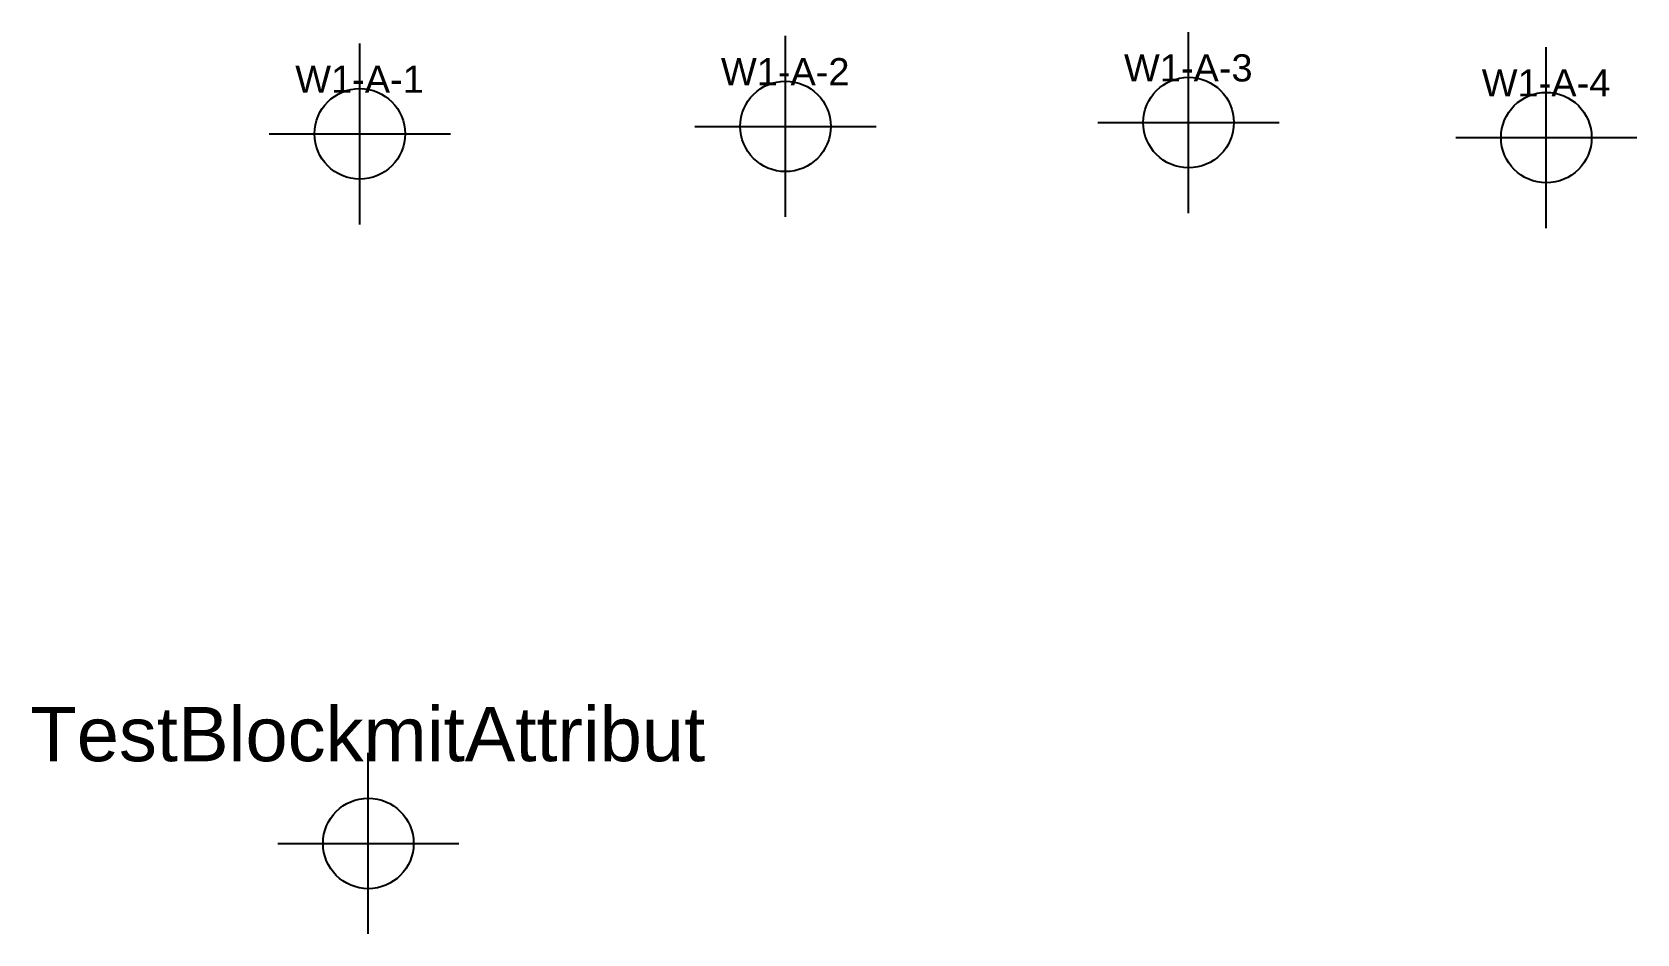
# Model space of a CAD drawing. Header units: millimetres. Extents: x 1.2 to 18.9, y 1.7 to 11.6.
import ezdxf
from ezdxf.enums import TextEntityAlignment as Align

# ---------------------------------------------------------------- set-up
doc = ezdxf.new("R2010")
doc.units = ezdxf.units.MM
doc.header["$PDMODE"] = 34
doc.styles.get("Standard").update_dxf_attribs({"font": 'arial.ttf'})

# ---------------------------------------------------------------- blocks, each defined once
blk = doc.blocks.new('Block_mit_Messpunkt_Attribut')
blk.add_point((0, 0))
blk.add_attdef('Messpunkt', text='', height=0.6).set_placement((-0.006, 1.508), align=Align.TOP_CENTER)

msp = doc.modelspace()

# ---------------------------------------------------------------- block references
at = {"xscale": 0.5, "yscale": 0.5, "zscale": 0.5}
for p, values in [((9.495, 10.601), {'Messpunkt': 'W1-A-2'}), ((13.946, 10.643), {'Messpunkt': 'W1-A-3'}), ((4.794, 10.518), {'Messpunkt': 'W1-A-1'}), ((17.897, 10.477), {'Messpunkt': 'W1-A-4'})]:
    msp.add_blockref('Block_mit_Messpunkt_Attribut', p, dxfattribs=at).add_auto_attribs(values)
msp.add_blockref('Block_mit_Messpunkt_Attribut', (4.888, 2.677)).add_auto_attribs({'Messpunkt': 'TestBlockmitAttribut'})

doc.saveas('drawing.dxf')
